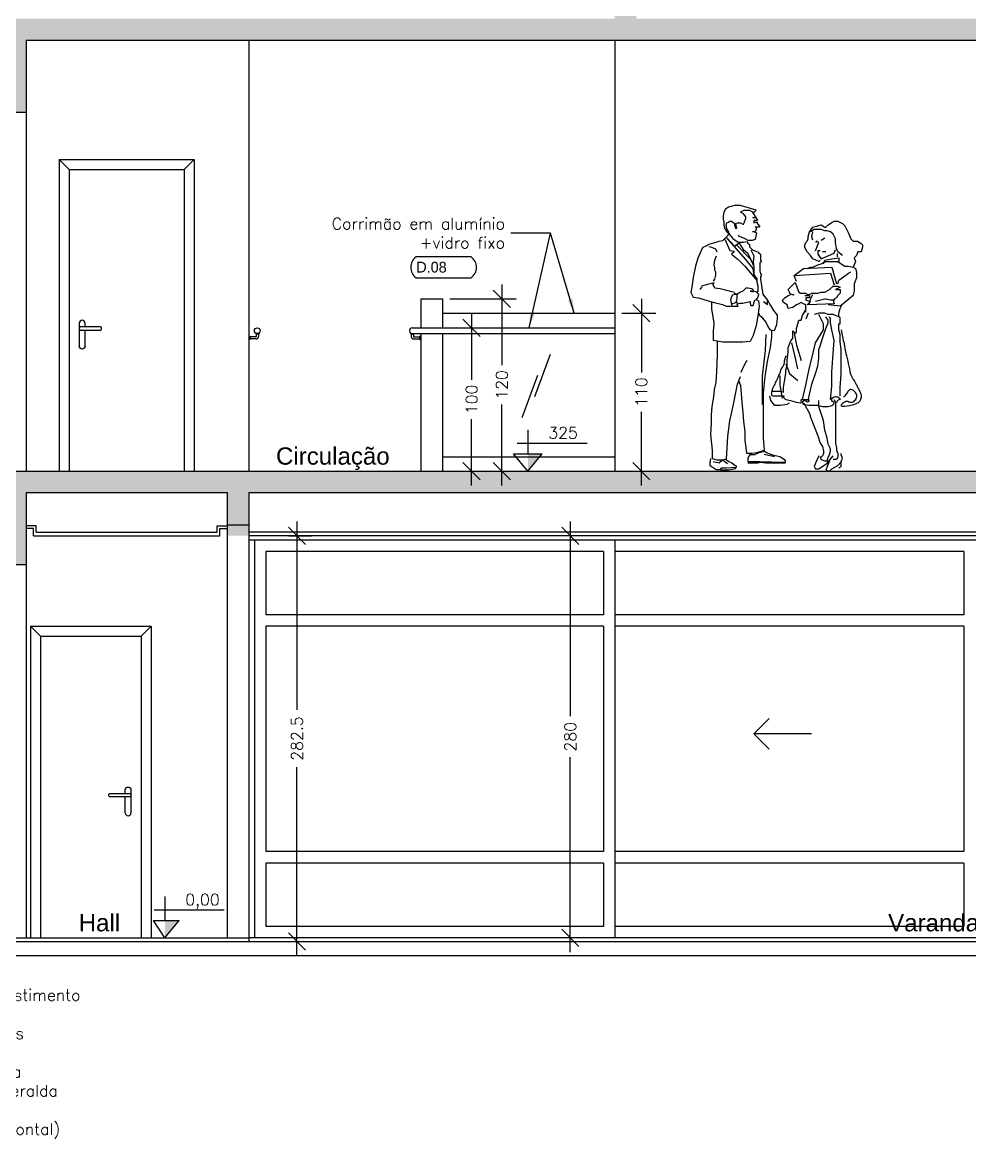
# Model space of a CAD drawing. Header units: millimetres. Extents: x -4228 to 27092, y -6721 to 984.
# Drawn here: x 23415 to 24075, y -1710 to -933 of the extents above; entities that cross this region are included whole.
import ezdxf
from ezdxf.enums import TextEntityAlignment as Align

# ---------------------------------------------------------------- set-up
doc = ezdxf.new("R2010")
doc.units = ezdxf.units.MM
doc.header["$LTSCALE"] = 50
doc.layers.get('0').update_dxf_attribs({"lineweight": 0})
for name, color, linetype in [('borda100', 3, 'Continuous'), ('cobertura', 2, 'Continuous'), ('cota', 1, 'Continuous'), ('ESQUADRIA', 3, 'Continuous'), ('esquadrias', 3, 'Continuous'), ('gesso', 7, 'Continuous'), ('guardacorpo', 2, 'Continuous'), ('HACHURA', 2, 'Continuous'), ('PAREDE2', 4, 'Continuous'), ('PAREDES', 6, 'Continuous'), ('PAREDES3', 2, 'Continuous'), ('PENA01', 3, 'Continuous'), ('PENA02', 2, 'Continuous'), ('PENA_01', 3, 'Continuous'), ('piso', 2, 'Continuous'), ('QLEADER', 7, 'Continuous'), ('TEXTO', 7, 'Continuous'), ('textocod_100', 7, 'Continuous')]:
    doc.layers.add(name, color=color, linetype=linetype)
doc.styles.add('ARIAL', font='arial.ttf')
doc.styles.add('CODIGO', font='bgothl.ttf')
doc.styles.add('COTA', font='simplex.shx')
doc.styles.add('ROMANS', font='romans.shx')
doc.dimstyles.new('1_50', dxfattribs={"dimscale": 0, "dimtxt": 8, "dimasz": 12, "dimexe": 10, "dimexo": 5, "dimgap": 4, "dimtad": 0, "dimdec": 0, "dimzin": 1, "dimdsep": 46, "dimtxsty": 'ROMANS', "dimblk": 'OBLIQUE', "dimcen": 10, "dimdle": 10, "dimclrd": 1, "dimclre": 1, "dimclrt": 7, "dimaunit": 1, "dimadec": 0, "dimazin": 0, "dimtm": 1e-09, "dimtfac": 1, "dimtdec": 0, "dimtmove": 2, "dimatfit": 3, "dimldrblk": 'OBLIQUE', "dimfxl": 1, "dimtolj": 1, "dimtzin": 0, "dimarcsym": 0})
doc.dimstyles.new('LEADER_50', dxfattribs={"dimscale": 0, "dimtxt": 8, "dimasz": 10, "dimexe": 10, "dimexo": 5, "dimgap": 4, "dimtad": 0, "dimdec": 0, "dimzin": 1, "dimdsep": 46, "dimtxsty": 'ROMANS', "dimcen": 10, "dimdle": 10, "dimclrd": 9, "dimclre": 9, "dimclrt": 7, "dimaunit": 1, "dimadec": 0, "dimazin": 0, "dimtm": 1e-09, "dimtfac": 1, "dimtdec": 0, "dimtmove": 2, "dimatfit": 3, "dimfxl": 1, "dimtolj": 1, "dimtzin": 0, "dimarcsym": 0})

# ---------------------------------------------------------------- blocks, each defined once
blk = doc.blocks.new('MAÇANETA')
at = {"layer": 'PENA01', "linetype": 'Continuous', "lineweight": 30}
for p, q in [((-4.49, 194.51), (-4.49, -15.49)), ((-13.49, 69.51), (-13.49, 69.51))]:
    blk.add_line(p, q, dxfattribs=at)
at = {"layer": 'PENA01', "linetype": 'Continuous', "lineweight": 30, "flags": 128}
for points in [[(-15.49, 85.01), (-15.49, 87.51, -0.414214), (-13.49, 89.51, -0.414214), (-11.49, 87.51), (-11.49, 71.51)], [(-15.49, 71.51), (-15.49, 82.67, -0.414214)]]:
    blk.add_lwpolyline(points, format="xyb", dxfattribs=at)
at = {"layer": 'PENA01', "linetype": 'Continuous', "lineweight": 30}
for start, end in [(180, 270), (270, 0)]:
    blk.add_arc((-13.49, 71.51), 2, start, end, dxfattribs=at)
at = {"layer": 'PENA02', "linetype": 'Continuous', "lineweight": 30, "flags": 128}
blk.add_lwpolyline([(-11.44, 84.01), (-11.44, 83.67, -0.414214), (-12.44, 82.67), (-26.01, 82.67, -0.414214), (-27.01, 83.67), (-27.01, 84.01, -0.414214), (-26.01, 85.01), (-12.44, 85.01, -0.414214)], format="xyb", close=True, dxfattribs=at)
blk = doc.blocks.new('Maçaneta_01')
at = {"layer": 'cobertura', "linetype": 'Continuous', "lineweight": 30, "xscale": -1}
blk.add_blockref('MAÇANETA', (-17199.69, -15067.91), dxfattribs=at)
blk = doc.blocks.new('A$C63636050')
at = {"color": 3, "lineweight": 30}
for p, q in [((-18241.47, -2975.79), (-18234.23, -2977.56)), ((-18269.79, -2980.38), (-18266.93, -2982.3))]:
    blk.add_line(p, q, dxfattribs=at)
blk.add_lwpolyline([(-18248.62, -2807.44), (-18248.09, -2806.92), (-18247.05, -2805.87), (-18258.01, -2802.74), (-18262.19, -2802.74), (-18263.75, -2803.26), (-18266.36, -2803.78), (-18268.45, -2805.35), (-18269.5, -2807.44), (-18270.02, -2810.05), (-18270.02, -2812.14), (-18269.5, -2814.23), (-18269.5, -2816.32), (-18268.97, -2818.93), (-18267.93, -2819.98), (-18267.93, -2820.5), (-18266.89, -2821.54), (-18265.84, -2821.54), (-18267.41, -2818.93), (-18267.93, -2816.32), (-18267.41, -2814.75), (-18266.36, -2814.23), (-18265.32, -2813.71), (-18264.28, -2813.71), (-18262.71, -2814.75), (-18262.19, -2815.28), (-18262.19, -2816.32), (-18261.67, -2817.89), (-18261.67, -2818.41), (-18260.62, -2818.41), (-18261.14, -2815.28), (-18260.1, -2814.75), (-18258.01, -2814.75), (-18256.45, -2815.8), (-18256.45, -2815.8), (-18255.92, -2815.8), (-18255.4, -2814.75), (-18254.36, -2811.62), (-18254.36, -2810.57), (-18255.92, -2808.48), (-18258.01, -2807.44), (-18257.49, -2806.92), (-18255.4, -2805.87), (-18253.31, -2805.87), (-18251.75, -2805.87), (-18250.18, -2806.92)], close=True, dxfattribs=at)
for points in [[(-18249.66, -2807.44), (-18247.05, -2811.62), (-18246, -2812.66), (-18246.53, -2813.19), (-18248.62, -2813.19), (-18248.62, -2813.71), (-18248.62, -2814.75), (-18247.57, -2814.23), (-18246, -2814.23)], [(-18249.66, -2811.1), (-18247.05, -2811.1)], [(-18202.54, -2840.76), (-18203.36, -2841.59), (-18207.46, -2839.94), (-18209.1, -2837.48), (-18211.56, -2835.01), (-18212.38, -2833.37), (-18212.38, -2833.37), (-18213.21, -2831.73), (-18213.21, -2830.09), (-18212.38, -2828.44), (-18211.56, -2827.62), (-18210.74, -2825.98), (-18210.74, -2824.34), (-18209.92, -2821.05), (-18207.46, -2817.77), (-18204.18, -2816.94), (-18201.71, -2816.12), (-18199.25, -2817.77), (-18198.43, -2817.77), (-18196.79, -2816.12), (-18194.33, -2814.48), (-18192.69, -2813.66), (-18190.22, -2813.66), (-18186.94, -2815.3), (-18185.3, -2816.94), (-18182.84, -2821.87), (-18182.01, -2823.52), (-18181.19, -2825.98), (-18179.55, -2827.62), (-18176.27, -2827.62), (-18173.81, -2829.26), (-18172.99, -2830.09), (-18172.99, -2831.73), (-18173.81, -2835.01), (-18176.27, -2835.01), (-18177.09, -2837.48), (-18178.73, -2839.12), (-18177.91, -2841.59), (-18179.55, -2845.69)], [(-18266.36, -2821.54), (-18266.89, -2823.63), (-18267.93, -2824.68), (-18268.97, -2825.72), (-18270.54, -2827.29), (-18273.15, -2827.81), (-18276.81, -2828.86), (-18279.94, -2829.9), (-18282.03, -2830.95), (-18284.11, -2831.99), (-18285.16, -2833.56), (-18287.77, -2839.31), (-18289.33, -2845.05), (-18290.9, -2852.89), (-18291.95, -2859.68), (-18292.47, -2863.34), (-18290.9, -2866.47), (-18287.25, -2866.99), (-18280.46, -2869.08), (-18276.28, -2870.13), (-18270.54, -2871.69), (-18267.93, -2872.74), (-18265.32, -2872.74), (-18263.75, -2872.22), (-18264.28, -2870.65), (-18264.8, -2868.04), (-18264.28, -2866.47), (-18263.23, -2864.9), (-18262.19, -2864.38), (-18261.67, -2863.86), (-18261.14, -2864.38), (-18262.19, -2864.38), (-18260.1, -2864.38), (-18260.62, -2865.43), (-18260.62, -2868.04), (-18261.14, -2869.61), (-18260.1, -2870.13), (-18262.19, -2870.65), (-18263.75, -2871.17)], [(-18259.58, -2823.11), (-18259.06, -2824.16), (-18255.92, -2825.2), (-18252.79, -2826.77), (-18249.66, -2826.77), (-18247.57, -2826.25), (-18247.05, -2824.16), (-18246.53, -2822.07), (-18248.62, -2821.02)], [(-18246.53, -2814.75), (-18246, -2815.8), (-18244.44, -2817.37), (-18244.96, -2817.89), (-18247.05, -2817.89), (-18247.05, -2818.41), (-18247.05, -2819.45), (-18247.57, -2820.5), (-18248.62, -2821.02), (-18249.66, -2821.02)], [(-18248.09, -2817.37), (-18247.05, -2817.89)], [(-18186.94, -2837.48), (-18190.22, -2835.01), (-18191.04, -2832.55), (-18191.86, -2828.44), (-18191.86, -2825.98), (-18193.51, -2822.69), (-18195.15, -2821.05), (-18197.61, -2820.23), (-18199.25, -2820.23), (-18201.71, -2819.41), (-18206.64, -2819.41), (-18209.1, -2821.05)], [(-18207.46, -2826.8), (-18208.28, -2824.34), (-18207.46, -2821.05)], [(-18268.97, -2826.25), (-18265.32, -2834.08), (-18262.71, -2834.6), (-18262.71, -2835.13), (-18264.28, -2836.69), (-18259.58, -2840.35), (-18254.88, -2845.05), (-18246.53, -2854.98), (-18248.62, -2850.28), (-18249.14, -2846.62), (-18254.36, -2840.35), (-18267.41, -2825.2), (-18262.19, -2830.95), (-18258.53, -2828.34), (-18260.62, -2830.43), (-18251.23, -2839.83), (-18248.62, -2845.05), (-18250.18, -2841.4), (-18252.79, -2836.17), (-18255.4, -2834.08), (-18259.06, -2828.34)], [(-18266.36, -2822.07), (-18264.8, -2824.16), (-18263.23, -2825.72), (-18259.58, -2828.34), (-18256.97, -2828.34), (-18255.92, -2828.34), (-18253.31, -2827.81), (-18252.79, -2828.86), (-18251.75, -2829.9), (-18251.75, -2830.95), (-18251.75, -2831.47), (-18250.18, -2833.04), (-18249.66, -2833.56), (-18249.66, -2833.56), (-18247.57, -2834.6), (-18245.48, -2835.13), (-18245.48, -2835.65), (-18243.92, -2836.69), (-18243.92, -2840.35), (-18243.92, -2840.87), (-18243.39, -2841.92), (-18244.44, -2842.44), (-18244.44, -2842.96), (-18244.44, -2844.01), (-18244.44, -2846.1), (-18244.44, -2848.19), (-18243.92, -2850.28), (-18243.39, -2851.32), (-18243.92, -2852.37), (-18243.92, -2853.93), (-18243.39, -2858.63), (-18242.35, -2864.38), (-18241.31, -2865.95), (-18239.22, -2868.56), (-18237.13, -2872.22), (-18235.04, -2875.87), (-18232.43, -2879.01), (-18232.43, -2881.1), (-18232.95, -2885.8), (-18234.52, -2889.98), (-18237.13, -2889.46), (-18239.22, -2886.32), (-18240.26, -2883.71), (-18242.35, -2881.1), (-18244.44, -2879.53), (-18244.96, -2877.96)], [(-18205.82, -2834.19), (-18204.18, -2830.09), (-18203.36, -2828.44), (-18205, -2827.62), (-18205.82, -2828.44)], [(-18201.71, -2826.8), (-18199.25, -2825.16)], [(-18274.2, -2835.13), (-18275.24, -2833.04), (-18277.85, -2831.99), (-18279.94, -2831.47)], [(-18250.7, -2833.56), (-18248.62, -2837.74), (-18249.14, -2841.92), (-18248.62, -2846.1), (-18248.62, -2850.28), (-18248.09, -2851.84), (-18246.53, -2853.41), (-18246.53, -2856.02), (-18246, -2858.63), (-18246, -2862.29), (-18246.53, -2863.34), (-18245.48, -2864.38), (-18245.48, -2864.9), (-18246, -2866.47), (-18247.05, -2868.04), (-18245.48, -2869.08), (-18244.96, -2872.74), (-18246, -2879.53), (-18247.05, -2886.32), (-18249.14, -2893.11), (-18251.23, -2897.29), (-18256.45, -2897.81), (-18264.28, -2897.81), (-18270.54, -2897.81), (-18276.81, -2896.77), (-18276.81, -2890.5), (-18276.28, -2884.75), (-18276.81, -2881.62), (-18277.85, -2874.83), (-18277.85, -2869.61)], [(-18202.54, -2834.19), (-18204.18, -2834.19), (-18204.18, -2836.66), (-18201.71, -2839.94), (-18192.69, -2835.84), (-18191.86, -2833.37)], [(-18198.43, -2835.01), (-18200.89, -2835.01)], [(-18190.64, -2836.01), (-18190.64, -2836.83), (-18190.64, -2838.47)], [(-18276.81, -2855.5), (-18275.76, -2853.93), (-18275.24, -2851.32), (-18275.24, -2849.23), (-18275.76, -2847.66), (-18275.76, -2846.1), (-18276.28, -2844.01), (-18275.76, -2840.87), (-18274.72, -2837.74)], [(-18211.56, -2846.51), (-18209.1, -2845.69), (-18207.46, -2845.69), (-18204.18, -2844.05), (-18201.71, -2843.23), (-18200.07, -2842.41), (-18198.43, -2841.59), (-18195.97, -2841.59), (-18193.51, -2841.59), (-18190.22, -2841.59), (-18187.76, -2843.23), (-18185.3, -2844.87), (-18182.84, -2844.87), (-18179.55, -2845.69), (-18177.91, -2846.51), (-18177.09, -2848.98), (-18177.09, -2853.08), (-18178.73, -2857.19), (-18178.73, -2862.12), (-18179.55, -2865.41), (-18185.3, -2870.33), (-18188.58, -2872.8), (-18196.79, -2871.98)], [(-18200.07, -2843.23), (-18199.25, -2840.76), (-18194.33, -2839.94), (-18189.4, -2839.12), (-18189.4, -2841.59)], [(-18220.59, -2851.44), (-18214.03, -2846.51), (-18194.33, -2845.69), (-18191.04, -2857.19)], [(-18218.95, -2855.55), (-18220.59, -2851.44), (-18195.15, -2849.8), (-18192.69, -2858.01)], [(-18190.22, -2857.19), (-18189.4, -2854.73), (-18186.12, -2852.26), (-18182.84, -2849.8), (-18181.19, -2848.98)], [(-18262.19, -2863.34), (-18268.45, -2861.77), (-18272.11, -2860.72), (-18275.76, -2860.2), (-18276.81, -2858.11), (-18277.33, -2857.59), (-18276.28, -2856.55), (-18279.94, -2857.59), (-18282.55, -2858.11), (-18284.64, -2858.63), (-18285.16, -2859.68), (-18286.2, -2861.25)], [(-18246.53, -2863.34), (-18247.05, -2862.81), (-18249.66, -2862.29), (-18251.23, -2862.29), (-18251.23, -2862.29), (-18249.14, -2862.81), (-18249.14, -2861.25), (-18250.18, -2860.72), (-18252.79, -2860.2), (-18254.36, -2860.2), (-18256.45, -2862.29), (-18258.53, -2863.34), (-18260.1, -2864.38)], [(-18212.38, -2876.9), (-18212.38, -2875.26), (-18212.38, -2874.44), (-18212.38, -2871.98), (-18214.03, -2871.15), (-18215.67, -2870.33), (-18217.31, -2871.15), (-18218.95, -2871.98), (-18221.41, -2873.62), (-18224.7, -2874.44), (-18225.52, -2871.98), (-18227.98, -2870.33), (-18228.8, -2868.69), (-18227.16, -2867.05), (-18224.7, -2865.41), (-18223.06, -2864.58), (-18223.88, -2862.94), (-18224.7, -2861.3), (-18219.77, -2856.37), (-18217.31, -2862.94), (-18216.49, -2863.76), (-18213.21, -2863.76), (-18212.38, -2863.76), (-18211.56, -2864.58), (-18209.92, -2864.58), (-18208.28, -2863.76), (-18206.64, -2863.76), (-18204.18, -2863.76), (-18201.71, -2862.94), (-18199.25, -2862.94), (-18197.61, -2862.12), (-18195.97, -2861.3), (-18193.51, -2858.83), (-18191.86, -2858.83), (-18190.22, -2858.83), (-18188.58, -2859.66), (-18190.22, -2860.48), (-18191.86, -2861.3), (-18188.58, -2861.3), (-18188.58, -2863.76), (-18190.22, -2865.41), (-18191.04, -2867.05), (-18192.69, -2867.87), (-18192.69, -2868.69), (-18195.15, -2868.69), (-18198.43, -2867.87), (-18199.25, -2867.87), (-18205.82, -2869.51)], [(-18264.28, -2872.74), (-18260.62, -2872.74), (-18259.58, -2872.74), (-18260.62, -2871.17), (-18258.53, -2870.65), (-18256.45, -2870.65), (-18251.23, -2869.61), (-18251.23, -2870.65), (-18250.7, -2872.22), (-18249.14, -2872.22), (-18248.62, -2870.65), (-18248.09, -2868.56), (-18247.05, -2868.04)], [(-18223.88, -2863.76), (-18222.23, -2864.58), (-18220.59, -2864.58)], [(-18213.21, -2865.41), (-18209.92, -2865.41), (-18209.92, -2867.05), (-18212.38, -2867.05), (-18212.38, -2868.69), (-18209.1, -2869.51), (-18211.56, -2871.98)], [(-18209.92, -2871.15), (-18209.1, -2867.87), (-18207.46, -2864.58)], [(-18241.83, -2869.61), (-18239.22, -2871.69), (-18239.22, -2869.08)], [(-18236.19, -2931.94), (-18232.08, -2931.94), (-18230.44, -2931.94), (-18227.98, -2932.76), (-18227.98, -2931.94), (-18227.98, -2929.47), (-18227.16, -2923.72), (-18226.34, -2919.62), (-18226.34, -2917.15), (-18225.52, -2913.87), (-18225.52, -2910.58), (-18224.7, -2904.83), (-18224.7, -2901.55), (-18223.06, -2897.44), (-18221.41, -2894.97), (-18221.41, -2892.51), (-18221.41, -2890.05), (-18219.77, -2891.69), (-18218.95, -2890.87), (-18218.95, -2888.4), (-18218.13, -2885.12), (-18217.31, -2882.65), (-18215.67, -2882.65), (-18214.85, -2879.37), (-18212.38, -2875.26), (-18212.38, -2874.44)], [(-18193.51, -2868.69), (-18192.69, -2871.15), (-18210.74, -2871.98)], [(-18189.4, -2880.19), (-18189.4, -2877.73), (-18188.58, -2874.44), (-18186.94, -2871.15)], [(-18214.85, -2937.69), (-18212.38, -2927.83), (-18209.92, -2915.51), (-18207.46, -2906.47), (-18205.82, -2898.26), (-18200.07, -2889.22), (-18200.07, -2885.12), (-18203.36, -2878.55)], [(-18210.74, -2877.73), (-18212.38, -2881.83)], [(-18210.74, -2938.51), (-18208.28, -2927.01), (-18205.82, -2919.62), (-18204.18, -2914.69), (-18203.36, -2908.94), (-18203.36, -2903.19), (-18200.07, -2893.33), (-18198.43, -2888.4), (-18196.79, -2884.3), (-18196.79, -2882.65), (-18198.43, -2880.19)], [(-18188.58, -2935.22), (-18188.58, -2929.47), (-18187.76, -2920.44), (-18187.76, -2913.04), (-18187.76, -2907.29), (-18187.76, -2903.19), (-18188.58, -2897.44), (-18188.58, -2892.51), (-18189.4, -2889.22), (-18189.4, -2885.12), (-18188.58, -2885.12), (-18188.58, -2881.01), (-18189.4, -2880.19), (-18193.51, -2878.55), (-18196.79, -2878.55), (-18199.25, -2877.73), (-18203.36, -2877.73), (-18206.64, -2878.55)], [(-18195.15, -2937.69), (-18194.33, -2928.65), (-18194.33, -2918.79), (-18193.51, -2905.65), (-18192.69, -2896.62), (-18194.33, -2889.22), (-18195.15, -2884.3), (-18195.15, -2881.83), (-18195.97, -2880.19)], [(-18259.06, -2924.98), (-18258.01, -2928.11), (-18257.49, -2933.86), (-18256.97, -2939.61), (-18256.45, -2946.92), (-18255.92, -2953.19), (-18254.88, -2959.98), (-18254.88, -2966.25), (-18254.36, -2971.47), (-18253.84, -2975.13), (-18250.18, -2975.13), (-18246.53, -2974.61), (-18241.31, -2973.04), (-18241.83, -2964.68), (-18241.83, -2953.71), (-18241.83, -2943.79), (-18241.83, -2933.34), (-18240.78, -2921.85), (-18239.22, -2911.4), (-18237.13, -2901.47), (-18236.09, -2894.16), (-18236.09, -2889.98)], [(-18220.59, -2891.69), (-18218.95, -2899.9), (-18215.67, -2910.58)], [(-18274.2, -2897.29), (-18274.2, -2906.7), (-18274.72, -2918.19), (-18275.24, -2926.02), (-18276.28, -2930.73), (-18276.81, -2935.95), (-18277.85, -2942.74), (-18278.37, -2948.49), (-18278.37, -2954.23), (-18278.89, -2962.07), (-18277.62, -2973.09), (-18277.62, -2978.84), (-18274.49, -2979.88), (-18270.83, -2979.88), (-18267.7, -2979.36), (-18266.89, -2963.64), (-18265.32, -2952.67), (-18264.28, -2947.44), (-18262.71, -2940.13), (-18261.14, -2932.82), (-18260.1, -2927.07), (-18258.01, -2921.85)], [(-18240.26, -2892.59), (-18240.78, -2903.56), (-18242.87, -2921.32), (-18242.87, -2941.17)], [(-18218.13, -2916.33), (-18219.77, -2908.12), (-18222.23, -2898.26)], [(-18257.49, -2918.71), (-18255.4, -2914.01), (-18253.31, -2910.35)], [(-18226.34, -2913.04), (-18223.88, -2919.62), (-18218.13, -2924.54)], [(-18228.8, -2936.86), (-18230.44, -2927.83), (-18230.44, -2921.26)], [(-18237.83, -2935.22), (-18237.01, -2938.51), (-18234.55, -2941.79), (-18230.44, -2941.79), (-18225.52, -2940.97), (-18223.88, -2940.15)], [(-18192.69, -2937.69), (-18191.86, -2940.15), (-18191.86, -2942.61), (-18191.86, -2945.9), (-18191.86, -2949.18), (-18191.86, -2954.11), (-18191.86, -2958.22), (-18191.86, -2961.51), (-18191.86, -2963.97), (-18191.86, -2968.08), (-18191.04, -2971.36), (-18191.04, -2973), (-18190.22, -2975.47), (-18190.22, -2977.93), (-18191.04, -2979.58), (-18193.51, -2979.58)], [(-18214.85, -2940.15), (-18214.03, -2940.15), (-18213.21, -2941.79), (-18212.38, -2942.61), (-18212.38, -2943.44), (-18211.56, -2944.26), (-18210.74, -2945.9), (-18209.92, -2947.54), (-18209.1, -2950.01), (-18206.64, -2956.58), (-18204.18, -2963.15), (-18202.54, -2968.08), (-18200.89, -2970.54), (-18200.07, -2973.83), (-18200.07, -2975.47), (-18200.89, -2977.11), (-18201.71, -2977.93), (-18202.54, -2977.93), (-18201.71, -2979.58), (-18199.25, -2980.4), (-18197.61, -2980.4), (-18196.79, -2977.93), (-18195.97, -2976.29), (-18195.15, -2973.83), (-18195.15, -2972.18), (-18196.79, -2968.9), (-18197.61, -2964.79), (-18199.25, -2959.04), (-18200.07, -2952.47), (-18201.71, -2947.54), (-18203.36, -2942.61), (-18203.36, -2939.33), (-18203.36, -2938.51)], [(-18251.23, -2976.17), (-18252.27, -2977.22), (-18252.79, -2978.79), (-18252.79, -2980.88), (-18246, -2980.88), (-18244.44, -2980.88), (-18228.26, -2981.4), (-18226.69, -2981.4), (-18226.69, -2980.35), (-18230.57, -2977.76), (-18234.75, -2976.72), (-18239.44, -2975.15), (-18239.97, -2974.63), (-18241.83, -2973.56)], [(-18251.23, -2976.17), (-18248.09, -2976.17), (-18244.96, -2974.61), (-18241.83, -2974.08)], [(-18203.36, -2977.11), (-18205.82, -2982.04), (-18206.64, -2984.5), (-18205.82, -2986.15), (-18203.36, -2986.15), (-18197.61, -2982.04), (-18193.51, -2977.11)], [(-18195.97, -2980.4), (-18197.61, -2984.5), (-18198.43, -2986.97), (-18195.97, -2987.79), (-18194.33, -2986.15), (-18190.22, -2983.68), (-18187.76, -2981.22), (-18186.94, -2978.75), (-18187.76, -2976.29), (-18187.76, -2975.47)], [(-18277.1, -2980.93), (-18275.01, -2981.45), (-18272.4, -2981.97), (-18272.4, -2981.45), (-18271.88, -2980.93), (-18270.31, -2979.88), (-18268.74, -2979.36), (-18267.7, -2979.88), (-18266.13, -2980.93), (-18264.04, -2981.97), (-18261.96, -2983.54), (-18260.91, -2984.06), (-18260.91, -2985.1), (-18267.7, -2985.63), (-18271.35, -2985.63), (-18272.28, -2986.65), (-18274.89, -2986.65), (-18279.18, -2984.06), (-18279.18, -2981.97), (-18278.66, -2978.84)], [(-18252.79, -2981.92), (-18246, -2981.92), (-18243.92, -2981.4), (-18240.26, -2981.92), (-18226.7, -2981.79)], [(-18189.4, -2985.33), (-18187.76, -2984.5), (-18187.76, -2981.22)]]:
    blk.add_lwpolyline(points, dxfattribs=at)
for points in [[(-18187.76, -2889.22, 0.002791), (-18185.84, -2899.13, 0.004228), (-18184.48, -2905.65, 0.001087), (-18181.33, -2919.98, 0.03367), (-18181.19, -2920.44, 0.052829), (-18180.17, -2922.5, -0.019732), (-18177.09, -2927.83, -0.005495), (-18175.87, -2930.2, -0.005135), (-18174.63, -2932.76, -0.111165), (-18173.97, -2935.67, -0.114219), (-18174.63, -2938.51, -0.15023), (-18176.09, -2940.06, -0.068185), (-18180.37, -2941.79, -0.061858), (-18186.98, -2942.61, -0.42873), (-18187.76, -2941.79, -0.186042), (-18187.39, -2940.96, -0.062095), (-18185.3, -2939.33, -0.270861), (-18182.47, -2939.3, 0.26174), (-18179.55, -2939.33, 0.15211), (-18177.3, -2936.98, 0.194085), (-18177.09, -2934.4, 0.071187), (-18177.79, -2932.94, 0.083757), (-18178.73, -2931.94, 0.101273), (-18180.95, -2930.87, 0.238077), (-18182.01, -2931.11, 0.085792), (-18183.38, -2932.7, -0.056251), (-18185.3, -2935.22, -0.0054), (-18185.69, -2935.62, -0.004999), (-18186.12, -2936.04)], [(-18226.34, -2907.29, 0.011889), (-18226.88, -2908.81, 0.019261), (-18227.16, -2909.76, 0.033276), (-18227.64, -2912.42, -0.060448), (-18227.98, -2913.87, -0.117904), (-18228.8, -2915.1, 0.11789), (-18229.62, -2916.33, 0.016534), (-18230.05, -2917.62, -0.018219), (-18230.44, -2918.79, -0.005132), (-18231.39, -2921.25, -0.007522), (-18232.08, -2922.9, -0.019686), (-18232.87, -2924.52, 0.009547), (-18234.55, -2927.83, 0.01766), (-18235.37, -2929.69, 0.014972), (-18236.19, -2931.94, 0.142251), (-18236.29, -2934.5, 0.344195), (-18235.37, -2935.22), (-18231.26, -2935.22), (-18227.98, -2935.22, -0.658848), (-18227.86, -2935.5, 0.275524), (-18227.98, -2936.04, 0.117825), (-18227.31, -2937.14, 0.135978), (-18226.34, -2937.69), (-18223.06, -2938.51), (-18219.77, -2939.33), (-18216.49, -2940.15, 0.658787), (-18215.62, -2939.01, -0.574214), (-18214.85, -2937.69), (-18211.56, -2937.69), (-18210.74, -2937.69, -0.414214), (-18210.3, -2938.13, -0.180122), (-18210.74, -2939.33, -0.560278), (-18211.88, -2939.14, 0.386739), (-18213.21, -2938.51, 0.124256), (-18214.72, -2939.41, 0.318881), (-18214.85, -2940.15, 0.213831), (-18213.83, -2941, 0.056806), (-18209.1, -2941.79, 0.035068), (-18205.99, -2941.73, -0.060431), (-18204.18, -2941.79, -0.043011), (-18202.66, -2942.16, 0.036998), (-18200.89, -2942.61, 0.044211), (-18199.48, -2942.74, 0.023247), (-18196.79, -2942.61, 0.112406), (-18193.54, -2941.55, 0.245956), (-18192.69, -2940.15, 0.393519), (-18193.34, -2939.35, -0.292735), (-18194.33, -2938.51, -0.343975), (-18193.48, -2936.31, -0.233614), (-18190.22, -2936.04, -0.10247), (-18189.24, -2936.69, -0.100012), (-18188.58, -2937.69), (-18188.58, -2937.69, 0.080595), (-18189.47, -2937.96, 0.080595), (-18190.22, -2938.51, 0.080628), (-18190.77, -2939.26, 0.080628), (-18191.04, -2940.15)]]:
    blk.add_lwpolyline(points, format="xyb", dxfattribs=at)
blk.add_arc((-18269.25, -2958.87), 28.01, 264.62589, 287.08838, dxfattribs=at)
blk = doc.blocks.new('_OBLIQUE')
at = {"color": 0, "linetype": 'ByBlock'}
blk.add_line((-0.5, -0.5), (0.5, 0.5), dxfattribs=at)
blk = doc.blocks.new('*D218')
at = {"layer": 'cota', "color": 1, "linetype": 'Continuous', "lineweight": -2}
for p, q in [((23727.77, -1135.44), (23727.77, -1181.62)), ((23731.69, -1145.44), (23737.77, -1145.44)), ((23727.77, -1255.24), (23727.77, -1209.05)), ((23731.69, -1245.24), (23737.77, -1245.24))]:
    blk.add_line(p, q, dxfattribs=at)
at = {"layer": 'Defpoints', "color": 0, "linetype": 'Continuous', "lineweight": 30}
for p in [(23726.69, -1145.44), (23726.69, -1245.24), (23727.77, -1245.24)]:
    blk.add_point(p, dxfattribs=at)
at = {"layer": 'cota', "color": 1, "linetype": 'Continuous', "lineweight": -2, "xscale": 12, "yscale": 12, "zscale": 12}
for p, rotation in [((23727.77, -1145.44), 90), ((23727.77, -1245.24), 270)]:
    blk.add_blockref('_OBLIQUE', p, dxfattribs=dict(at, rotation=rotation))
at = {"layer": 'cota', "color": 7, "linetype": 'Continuous', "lineweight": 30, "insert": (23727.77, -1195.34), "char_height": 8, "attachment_point": 5, "rotation": 90, "style": 'ROMANS'}
blk.add_mtext('\\A1;100', dxfattribs=at)
blk = doc.blocks.new('*D219')
at = {"layer": 'cota', "color": 1, "linetype": 'Continuous', "lineweight": -2}
for p, q in [((23748.86, -1115.24), (23748.86, -1171.52)), ((23712.52, -1125.24), (23758.86, -1125.24)), ((23748.86, -1255.24), (23748.86, -1198.95)), ((23725.2, -1245.24), (23758.86, -1245.24))]:
    blk.add_line(p, q, dxfattribs=at)
at = {"layer": 'Defpoints', "color": 0, "linetype": 'Continuous', "lineweight": 30}
for p in [(23707.52, -1125.24), (23720.2, -1245.24), (23748.86, -1245.24)]:
    blk.add_point(p, dxfattribs=at)
at = {"layer": 'cota', "color": 1, "linetype": 'Continuous', "lineweight": -2, "xscale": 12, "yscale": 12, "zscale": 12}
for p, rotation in [((23748.86, -1125.24), 90), ((23748.86, -1245.24), 270)]:
    blk.add_blockref('_OBLIQUE', p, dxfattribs=dict(at, rotation=rotation))
at = {"layer": 'cota', "color": 7, "linetype": 'Continuous', "lineweight": 30, "insert": (23748.86, -1185.24), "char_height": 8, "attachment_point": 5, "rotation": 90, "style": 'ROMANS'}
blk.add_mtext('\\A1;120', dxfattribs=at)
blk = doc.blocks.new('*D220')
at = {"layer": 'cota', "color": 1, "linetype": 'Continuous', "lineweight": -2}
for p, q in [((23606.16, -1280.24), (23606.16, -1411.49)), ((23600.53, -1290.24), (23616.16, -1290.24)), ((23606.16, -1582.74), (23606.16, -1451.49)), ((23577.52, -1572.74), (23616.16, -1572.74))]:
    blk.add_line(p, q, dxfattribs=at)
at = {"layer": 'Defpoints', "color": 0, "linetype": 'Continuous', "lineweight": 30}
for p in [(23595.53, -1290.24), (23606.16, -1290.24), (23572.52, -1572.74)]:
    blk.add_point(p, dxfattribs=at)
at = {"layer": 'cota', "color": 1, "linetype": 'Continuous', "lineweight": -2, "xscale": 12, "yscale": 12, "zscale": 12}
for p, rotation in [((23606.16, -1290.24), 90), ((23606.16, -1572.74), 270)]:
    blk.add_blockref('_OBLIQUE', p, dxfattribs=dict(at, rotation=rotation))
at = {"layer": 'cota', "color": 7, "linetype": 'Continuous', "lineweight": 30, "insert": (23606.16, -1431.49), "char_height": 8, "attachment_point": 5, "rotation": 90, "style": 'ROMANS'}
blk.add_mtext('\\A1;282.5', dxfattribs=at)
blk = doc.blocks.new('*D231')
at = {"layer": 'cota', "color": 1, "linetype": 'Continuous', "lineweight": -2}
for p, q in [((23796.55, -1280.24), (23796.55, -1415.95)), ((23814.65, -1290.24), (23786.55, -1290.24)), ((23796.55, -1580.24), (23796.55, -1444.52)), ((23814.65, -1570.24), (23786.55, -1570.24))]:
    blk.add_line(p, q, dxfattribs=at)
at = {"layer": 'Defpoints', "color": 0, "linetype": 'Continuous', "lineweight": 30}
for p in [(23819.65, -1290.24), (23796.55, -1570.24), (23819.65, -1570.24)]:
    blk.add_point(p, dxfattribs=at)
at = {"layer": 'cota', "color": 1, "linetype": 'Continuous', "lineweight": -2, "xscale": 12, "yscale": 12, "zscale": 12}
for p, rotation in [((23796.55, -1290.24), 90), ((23796.55, -1570.24), 270)]:
    blk.add_blockref('_OBLIQUE', p, dxfattribs=dict(at, rotation=rotation))
at = {"layer": 'cota', "color": 7, "linetype": 'Continuous', "lineweight": 30, "insert": (23796.55, -1430.24), "char_height": 8, "attachment_point": 5, "rotation": 90, "style": 'ROMANS'}
blk.add_mtext('\\A1;280', dxfattribs=at)
blk = doc.blocks.new('*D215')
at = {"layer": 'cota', "color": 1, "linetype": 'Continuous', "lineweight": -2}
for p, q in [((23846.04, -1125.24), (23846.04, -1176.52)), ((23832.52, -1135.24), (23856.04, -1135.24)), ((23846.04, -1255.24), (23846.04, -1203.95)), ((23840.55, -1245.24), (23856.04, -1245.24))]:
    blk.add_line(p, q, dxfattribs=at)
at = {"layer": 'Defpoints', "color": 0, "linetype": 'Continuous', "lineweight": 30}
for p in [(23827.52, -1135.24), (23835.55, -1245.24), (23846.04, -1245.24)]:
    blk.add_point(p, dxfattribs=at)
at = {"layer": 'cota', "color": 1, "linetype": 'Continuous', "lineweight": -2, "xscale": 12, "yscale": 12, "zscale": 12}
for p, rotation in [((23846.04, -1135.24), 90), ((23846.04, -1245.24), 270)]:
    blk.add_blockref('_OBLIQUE', p, dxfattribs=dict(at, rotation=rotation))
at = {"layer": 'cota', "color": 7, "linetype": 'Continuous', "lineweight": 30, "insert": (23846.04, -1190.24), "char_height": 8, "attachment_point": 5, "rotation": 90, "style": 'ROMANS'}
blk.add_mtext('\\A1;110', dxfattribs=at)

msp = doc.modelspace()

# ---------------------------------------------------------------- hatches: boundary and pattern name
at = {"layer": 'HACHURA', "linetype": 'Continuous', "lineweight": 30}
h = msp.add_hatch(dxfattribs=at)
h.set_pattern_fill('AR-CONC', color=256, scale=0.2, style=0)
h.set_pattern_definition([(50, (26561.214, 204.87), (36.43693, -3.18782), [3.81, -41.91]), (355, (26561.214, 204.87), (-7.04857, 38.21133), [3.048, -33.528]), (100.451, (26564.25, 204.603), (29.3885, 35.02334), [3.238, -35.618]), (46.1842, (26561.214, 215.03), (54.2158, -8.40847), [5.715, -62.865]), (96.6356, (26565.73, 214.33), (47.48085, 49.4851), [4.857, -53.427]), (351.184, (26561.214, 215.03), (47.4809, 49.485), [4.572, -50.292]), (21, (26566.294, 212.49), (30.32298, -20.4531), [3.81, -41.91]), (326, (26566.294, 212.49), (12.3604, 36.8376), [3.048, -33.528]), (71.4514, (26568.82, 210.785), (42.6833, 16.38457), [3.238, -35.618]), (37.5, (26561.214, 204.869), (0.61772, 16.911008), [0, -33.1216, 0, -34.036, 0, -33.655]), (7.5, (26561.214, 204.869), (13.36393, 20.036115), [0, -19.4056, 0, -32.3596, 0, -12.827]), (327.5, (26549.886, 204.869), (27.11812, -1.14575), [0, -12.7, 0, -39.624, 0, -52.578]), (317.5, (26544.806, 204.87), (29.62584, 5.0853), [0, -16.51, 0, -26.3144, 0, -37.338])])
h.paths.add_polyline_path([(25342.52, -930.24), (24562.52, -930.24), (24562.52, -895.24), (24547.52, -895.24), (24547.52, -930.24), (24202.52, -930.24), (24202.52, -895.24), (24187.52, -895.24), (24187.52, -930.24), (23842.52, -930.24), (23842.52, -895.24), (23827.52, -895.24), (23827.52, -930.24), (22757.52, -930.24), (22757.52, -925.24), (22742.52, -925.24), (22742.52, -945.24), (22847.52, -945.24), (22847.52, -995.24), (22862.52, -995.24), (22862.52, -945.24), (23402.52, -945.24), (23402.52, -995.24), (23417.52, -995.24), (23417.52, -945.24), (24727.52, -945.24), (24907.52, -945.24), (24907.52, -970.24), (24922.52, -970.24), (24922.52, -945.24), (25027.52, -945.24), (25327.52, -945.24), (25327.52, -966.06), (25327.52, -970.24), (25342.52, -970.24)])
h = msp.add_hatch(dxfattribs=at)
h.set_pattern_fill('AR-CONC', color=256, scale=0.2, style=0)
h.set_pattern_definition([(50, (27656.342, -5360.663), (36.43693, -3.18782), [3.81, -41.91]), (355, (27656.342, -5360.663), (-7.04857, 38.21133), [3.048, -33.528]), (100.451, (27659.38, -5360.93), (29.3885, 35.02334), [3.238, -35.618]), (46.1842, (27656.342, -5350.503), (54.2158, -8.40847), [5.715, -62.865]), (96.6356, (27660.86, -5351.204), (47.48085, 49.4851), [4.857, -53.427]), (351.184, (27656.34, -5350.503), (47.4809, 49.485), [4.572, -50.292]), (21, (27661.422, -5353.043), (30.32298, -20.4531), [3.81, -41.91]), (326, (27661.422, -5353.043), (12.3604, 36.8376), [3.048, -33.528]), (71.4514, (27663.95, -5354.748), (42.6833, 16.38457), [3.238, -35.618]), (37.5, (27656.342, -5360.663), (0.61772, 16.911008), [0, -33.1216, 0, -34.036, 0, -33.655]), (7.5, (27656.342, -5360.663), (13.36393, 20.036115), [0, -19.4056, 0, -32.3596, 0, -12.827]), (327.5, (27645.014, -5360.663), (27.11812, -1.14575), [0, -12.7, 0, -39.624, 0, -52.578]), (317.5, (27639.934, -5360.663), (29.62584, 5.0853), [0, -16.51, 0, -26.3144, 0, -37.338])])
h.paths.add_polyline_path([(25342.52, -1245.24), (25327.52, -1245.24), (25327.52, -1245.74), (25042.52, -1245.74), (25042.52, -1245.24), (23977.25, -1245.24), (23977.11, -1245.38), (23976.68, -1245.24), (22842.52, -1245.24), (22842.52, -1310.24), (22862.52, -1310.24), (22862.52, -1260.24), (23402.52, -1260.24), (23402.52, -1310.24), (23417.52, -1310.24), (23417.52, -1260.24), (23557.52, -1260.24), (23557.52, -1290.24), (23572.52, -1290.24), (23572.52, -1260.24), (24547.52, -1260.24), (24547.52, -1290.24), (24562.52, -1290.24), (24562.52, -1260.24), (25327.52, -1260.24), (25327.52, -1285.24), (25342.52, -1285.24)])

# ---------------------------------------------------------------- linework, layer by layer
at = {"layer": 'borda100', "color": 9, "linetype": 'Continuous'}
msp.add_lwpolyline([(23727.39, -1110.6, 0.525115), (23727.39, -1095.99), (23689.21, -1095.99, 0.525115), (23689.21, -1110.6)], format="xyb", close=True, dxfattribs=at)
at = {"layer": 'ESQUADRIA', "linetype": 'Continuous', "lineweight": 30}
for p, q in [((23771.92, -1193.3), (23782.84, -1163.81)), ((23763.03, -1207.85), (23773.94, -1178.36))]:
    msp.add_line(p, q, dxfattribs=at)
at = {"layer": 'esquadrias', "linetype": 'Continuous', "lineweight": 30}
for p, q in [((23440.52, -1028.24), (23534.52, -1028.24)), ((23440.52, -1028.24), (23440.52, -1245.24)), ((23447.52, -1035.24), (23440.52, -1028.24)), ((23527.52, -1035.24), (23534.52, -1028.24)), ((23534.52, -1028.24), (23534.52, -1245.24)), ((23447.52, -1035.24), (23447.52, -1245.24)), ((23447.52, -1035.24), (23527.52, -1035.24)), ((23527.52, -1035.24), (23527.52, -1245.24)), ((24573.02, -1293.24), (23572.52, -1293.24)), ((23576.52, -1293.24), (23576.52, -1570.24)), ((23827.65, -1293.24), (23827.65, -1570.24)), ((23584.52, -1301.24), (23584.52, -1345.24)), ((23819.65, -1301.24), (23584.52, -1301.24)), ((23819.65, -1301.24), (23819.65, -1345.24)), ((24070.77, -1301.24), (23827.65, -1301.24)), ((24070.77, -1301.24), (24070.77, -1345.24)), ((23819.65, -1345.24), (23584.52, -1345.24)), ((24070.77, -1345.24), (23827.65, -1345.24)), ((23420.52, -1353.24), (23504.52, -1353.24)), ((23420.52, -1353.24), (23420.52, -1570.24)), ((23427.52, -1360.24), (23420.52, -1353.24)), ((23427.52, -1360.24), (23427.52, -1570.24)), ((23427.52, -1360.24), (23497.52, -1360.24)), ((23497.52, -1360.24), (23504.52, -1353.24)), ((23497.52, -1360.24), (23497.52, -1570.24)), ((23504.52, -1353.24), (23504.52, -1570.24)), ((23584.52, -1353.24), (23584.52, -1510.24)), ((23819.65, -1353.24), (23584.52, -1353.24)), ((23819.65, -1353.24), (23819.65, -1510.24)), ((24070.77, -1353.24), (23827.65, -1353.24)), ((24070.77, -1353.24), (24070.77, -1510.24)), ((23819.65, -1510.24), (23584.52, -1510.24)), ((24070.77, -1510.24), (23827.65, -1510.24)), ((23584.52, -1518.24), (23584.52, -1562.24)), ((23819.65, -1518.24), (23584.52, -1518.24)), ((23819.65, -1518.24), (23819.65, -1562.24)), ((24070.77, -1518.24), (23827.65, -1518.24)), ((24070.77, -1518.24), (24070.77, -1562.24)), ((23819.65, -1562.24), (23584.52, -1562.24)), ((24070.77, -1562.24), (23827.65, -1562.24))]:
    msp.add_line(p, q, dxfattribs=at)
at = {"layer": 'esquadrias', "color": 7, "linetype": 'Continuous', "lineweight": 30}
for p, q in [((23924.47, -1428.16), (23935.08, -1417.55)), ((23964.47, -1428.16), (23924.47, -1428.16)), ((23924.47, -1428.16), (23935.08, -1438.76))]:
    msp.add_line(p, q, dxfattribs=at)
at = {"layer": 'gesso', "linetype": 'Continuous', "lineweight": 30}
for p, q in [((23424.52, -1283.24), (23417.52, -1283.24)), ((23422.52, -1285.24), (23417.52, -1285.24)), ((23422.52, -1290.24), (23422.52, -1285.24)), ((23422.52, -1290.24), (23552.52, -1290.24)), ((23424.52, -1287.74), (23424.52, -1283.24)), ((23424.52, -1287.74), (23550.52, -1287.74)), ((23550.52, -1283.24), (23557.52, -1283.24)), ((23550.52, -1287.74), (23550.52, -1283.24)), ((23552.52, -1290.24), (23552.52, -1285.24)), ((23552.52, -1285.24), (23557.52, -1285.24)), ((24547.52, -1287.74), (23572.52, -1287.74)), ((24547.52, -1290.24), (23572.52, -1290.24))]:
    msp.add_line(p, q, dxfattribs=at)
at = {"layer": 'guardacorpo', "color": 3, "linetype": 'Continuous', "lineweight": 30}
for p, q in [((23577.57, -1149.2), (23577.57, -1149.94)), ((23579.47, -1149.94), (23577.57, -1149.94)), ((23577.77, -1149.94), (23577.77, -1151.49)), ((23579.27, -1149.94), (23579.27, -1151.49)), ((23579.47, -1149.2), (23579.47, -1149.94)), ((23685.57, -1149.2), (23685.57, -1149.94)), ((23685.57, -1149.94), (23687.47, -1149.94)), ((23685.77, -1149.94), (23685.77, -1151.49)), ((23687.27, -1149.94), (23687.27, -1151.49)), ((23687.47, -1149.44), (23687.47, -1149.94)), ((23573.02, -1150.94), (23572.52, -1150.94)), ((23573.02, -1153.94), (23572.52, -1153.94)), ((23573.02, -1150.94), (23573.02, -1153.94)), ((23573.52, -1151.44), (23573.02, -1151.44)), ((23573.52, -1153.44), (23573.02, -1153.44)), ((23573.52, -1151.44), (23573.52, -1153.44)), ((23577.57, -1151.69), (23573.52, -1151.69)), ((23577.57, -1153.19), (23573.52, -1153.19)), ((23687.47, -1151.69), (23691.52, -1151.69)), ((23687.47, -1153.19), (23691.52, -1153.19)), ((23691.52, -1151.44), (23691.52, -1153.44)), ((23691.52, -1151.44), (23692.02, -1151.44)), ((23691.52, -1153.44), (23692.02, -1153.44)), ((23692.02, -1150.94), (23692.52, -1150.94)), ((23692.02, -1150.94), (23692.02, -1153.94)), ((23692.02, -1153.94), (23692.52, -1153.94))]:
    msp.add_line(p, q, dxfattribs=at)
at = {"layer": 'guardacorpo', "color": 7, "linetype": 'Continuous', "lineweight": 30}
for p, q in [((23686.52, -1145.44), (23827.52, -1145.44)), ((23686.52, -1149.44), (23827.52, -1149.44))]:
    msp.add_line(p, q, dxfattribs=at)
msp.add_circle((23578.52, -1147.44), 2, dxfattribs=at)
msp.add_arc((23686.52, -1147.44), 2, 90, 270, dxfattribs=at)
at = {"layer": 'guardacorpo', "color": 3, "linetype": 'Continuous', "lineweight": 30}
for centre, radius, start, end in [((23577.57, -1151.49), 1.7, 270, 0), ((23577.57, -1151.49), 0.2, 270, 0), ((23687.47, -1151.49), 1.7, 180, 270), ((23687.47, -1151.49), 0.2, 180, 270)]:
    msp.add_arc(centre, radius, start, end, dxfattribs=at)
at = {"layer": 'PAREDE2', "linetype": 'Continuous', "lineweight": 30}
msp.add_line((23827.52, -945.24), (23827.52, -1245.24), dxfattribs=at)
at = {"layer": 'PAREDES', "linetype": 'Continuous', "lineweight": 30}
for p, q in [((23417.52, -945.24), (23417.52, -1245.24)), ((23417.52, -945.24), (24727.52, -945.24)), ((23402.52, -995.24), (23417.52, -995.24)), ((22842.52, -1245.24), (25042.52, -1245.24)), ((23417.52, -1260.24), (23557.52, -1260.24)), ((23417.52, -1260.24), (23417.52, -1310.24)), ((23557.52, -1260.24), (23557.52, -1570.24)), ((23572.52, -1260.24), (23572.52, -1570.24)), ((23572.52, -1260.24), (24547.52, -1260.24)), ((23557.52, -1282.74), (23572.52, -1282.74)), ((23402.52, -1310.24), (23417.52, -1310.24)), ((23417.52, -1310.24), (23417.52, -1570.24)), ((23417.52, -1310.24), (23417.52, -1570.24))]:
    msp.add_line(p, q, dxfattribs=at)
at = {"layer": 'PAREDES3', "linetype": 'Continuous', "lineweight": 30}
for p, q in [((23572.52, -945.24), (23572.52, -1245.24)), ((23692.52, -1125.24), (23692.52, -1145.44)), ((23692.52, -1125.24), (23707.52, -1125.24)), ((23707.52, -1125.24), (23707.52, -1145.44)), ((23692.52, -1149.44), (23692.52, -1245.24)), ((23707.52, -1149.44), (23707.52, -1245.24))]:
    msp.add_line(p, q, dxfattribs=at)
at = {"layer": 'PENA01', "lineweight": 30}
for p, q in [((23767.07, -1216.48), (23767.07, -1233.24)), ((23759.63, -1225.72), (23808.35, -1225.72)), ((23757.07, -1233.24), (23777.07, -1233.24)), ((23767.07, -1245.24), (23757.07, -1233.24)), ((23767.07, -1245.24), (23777.07, -1233.24)), ((23514.13, -1541.48), (23514.13, -1558.24)), ((23506.68, -1550.72), (23555.41, -1550.72)), ((23506.13, -1558.24), (23524.13, -1558.24)), ((23514.13, -1570.24), (23506.13, -1558.24)), ((23514.13, -1570.24), (23524.13, -1558.24))]:
    msp.add_line(p, q, dxfattribs=at)
at = {"layer": 'PENA01', "linetype": 'Continuous', "lineweight": 30}
msp.add_line((23497.52, -1360.24), (23497.52, -1570.24), dxfattribs=at)
at = {"layer": 'PENA01', "color": 3, "linetype": 'Continuous', "lineweight": 30}
msp.add_line((23488.52, -1485.24), (23488.52, -1485.24), dxfattribs=at)
at = {"layer": 'PENA01', "color": 3, "linetype": 'Continuous', "lineweight": 30, "flags": 128}
for points in [[(23486.52, -1469.74), (23486.52, -1467.24, -0.414214), (23488.52, -1465.24, -0.414214), (23490.52, -1467.24), (23490.52, -1483.24)], [(23486.52, -1483.24), (23486.52, -1472.08, -0.414214)]]:
    msp.add_lwpolyline(points, format="xyb", dxfattribs=at)
at = {"layer": 'PENA01', "color": 3, "linetype": 'Continuous', "lineweight": 30}
for start, end in [(180, 270), (270, 0)]:
    msp.add_arc((23488.52, -1483.24), 2, start, end, dxfattribs=at)
at = {"layer": 'PENA01', "lineweight": 30}
for points in [[(23767.07, -1245.24), (23767.07, -1233.24), (23767.07, -1245.24), (23777.07, -1233.24)], [(23514.13, -1570.24), (23514.13, -1558.24), (23514.13, -1570.24), (23524.13, -1558.24)]]:
    msp.add_solid(points, dxfattribs=at)
at = {"layer": 'PENA02', "color": 3, "linetype": 'Continuous', "lineweight": 30, "flags": 128}
msp.add_lwpolyline([(23490.57, -1470.74), (23490.57, -1471.08, -0.414214), (23489.57, -1472.08), (23476, -1472.08, -0.414214), (23475, -1471.08), (23475, -1470.74, -0.414214), (23476, -1469.74), (23489.57, -1469.74, -0.414214)], format="xyb", close=True, dxfattribs=at)
at = {"layer": 'PENA_01', "linetype": 'Continuous', "lineweight": 30}
for p, q in [((23707.52, -1135.24), (23827.52, -1135.24)), ((23707.52, -1235.24), (23827.52, -1235.24))]:
    msp.add_line(p, q, dxfattribs=at)
at = {"layer": 'piso', "color": 6, "linetype": 'Continuous', "lineweight": 30}
for p, q in [((23402.52, -1570.24), (23572.52, -1570.24)), ((23572.52, -1570.24), (23572.52, -1572.74)), ((22842.52, -1572.74), (26885.02, -1572.74))]:
    msp.add_line(p, q, dxfattribs=at)
at = {"layer": 'piso', "linetype": 'Continuous', "lineweight": 30}
msp.add_line((24577.02, -1570.24), (23572.52, -1570.24), dxfattribs=at)
at = {"layer": 'piso', "color": 8, "linetype": 'Continuous', "lineweight": 30}
msp.add_line((27092.02, -1582.74), (22462.06, -1582.74), dxfattribs=at)

# ---------------------------------------------------------------- block references
at = {"layer": 'cota', "linetype": 'Continuous', "lineweight": 30}
for name, p in [('Maçaneta_01', (40642.73, 13838.16)), ('A$C63636050', (42173.08, 1742.41))]:
    msp.add_blockref(name, p, dxfattribs=at)

# ---------------------------------------------------------------- texts
at = {"layer": 'PENA02', "lineweight": 30, "style": 'COTA'}
for s, p in [('325', (23781.24, -1222.6)), ('0,00', (23528.3, -1547.6))]:
    msp.add_text(s, height=8, dxfattribs=at).set_placement(p)
at = {"layer": 'QLEADER', "color": 7, "linetype": 'Continuous', "lineweight": 30, "insert": (23751.05, -1079.56), "char_height": 8, "attachment_point": 6, "style": 'ROMANS'}
msp.add_mtext('Corrimão em alumínio\\P+vidro fixo', dxfattribs=at)
at = {"layer": 'QLEADER', "color": 7, "linetype": 'Continuous', "lineweight": 30, "insert": (23383.99, -1606.08), "char_height": 8, "width": 0.32, "attachment_point": 1, "style": 'ROMANS'}
msp.add_mtext('Revestimento em filetes\\Pde pedra Esmeralda\\P(na horizontal)', dxfattribs=at)
at = {"layer": 'TEXTO', "linetype": 'Continuous', "lineweight": 30, "style": 'ARIAL'}
for s, p in [('Circulação', (23631.14, -1240.74)), ('Hall', (23468.52, -1565.74)), ('Varanda da Sala', (24080.4, -1565.74))]:
    msp.add_text(s, height=12, dxfattribs=at).set_placement(p, align=Align.CENTER)
at = {"layer": 'textocod_100', "style": 'CODIGO'}
msp.add_text('D.08', height=7.5, dxfattribs=at).set_placement((23689.26, -1106.96))

# ---------------------------------------------------------------- dimensions: what is measured, and where the dimension line sits
at = {"layer": 'cota', "linetype": 'Continuous', "lineweight": 30}
for base, p1, p2, override, picture, middle in [((23748.86, -1245.24), (23707.52, -1125.24), (23720.2, -1245.24), {"dimscale": 1}, '*D219', (23748.86, -1185.24)), ((23846.04, -1245.24), (23827.52, -1135.24), (23835.55, -1245.24), {"dimscale": 1}, '*D215', (23846.04, -1190.24)), ((23727.77, -1245.24), (23726.69, -1145.44), (23726.69, -1245.24), {"dimscale": 1}, '*D218', (23727.77, -1195.34)), ((23606.16, -1290.24), (23572.52, -1572.74), (23595.53, -1290.24), {"dimscale": 1, "dimdec": 1}, '*D220', (23606.16, -1431.49)), ((23796.55, -1570.24), (23819.65, -1290.24), (23819.65, -1570.24), {"dimscale": 1}, '*D231', (23796.55, -1430.24))]:
    dim = msp.add_linear_dim(base=base, p1=p1, p2=p2, angle=90, dimstyle='1_50', override=override, dxfattribs=at)
    dim.commit()
    dim.dimension.update_dxf_attribs({"geometry": picture, "text_midpoint": middle})

# ---------------------------------------------------------------- leaders
at = {"layer": 'QLEADER', "linetype": 'Continuous', "lineweight": 30, "annotation_type": 0, "has_hookline": 1}
for points, hookline_direction, text_width in [([(23799.35, -1135.24), (23782.78, -1079.56), (23755.05, -1079.56)], 1, 136.76), ([(23350.16, -1536.24), (23350.16, -1610.08), (23379.99, -1610.08)], 0, 146.29)]:
    msp.add_leader(points, dimstyle='LEADER_50', override={"dimscale": 1}, dxfattribs=dict(at, hookline_direction=hookline_direction, text_width=text_width))
at = {"layer": 'QLEADER', "linetype": 'Continuous', "lineweight": 30}
msp.add_leader([(23767.88, -1145.44), (23782.78, -1079.56), (23755.05, -1079.56)], dimstyle='LEADER_50', override={"dimscale": 1}, dxfattribs=at)

doc.saveas('drawing.dxf')
